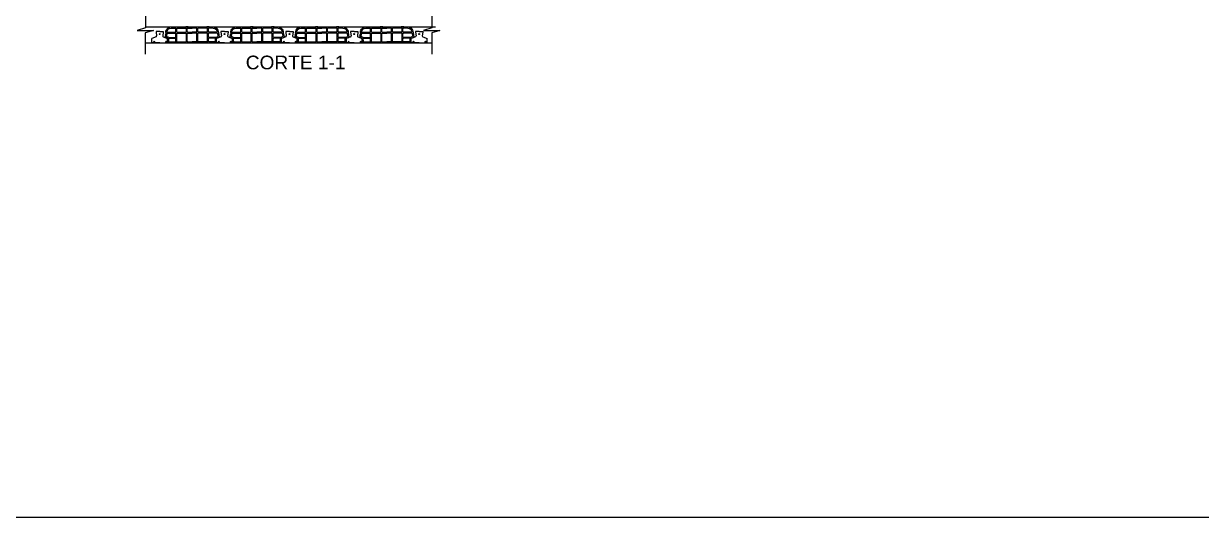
# Model space of a CAD drawing. Header units: metres. Extents: x 198 to 412, y -54 to 17.
# Drawn here: x 249.99 to 258.88, y -53.63 to -49.9 of the extents above; entities that cross this region are included whole.
import ezdxf

# ---------------------------------------------------------------- set-up
doc = ezdxf.new("R2010")
doc.units = ezdxf.units.M
doc.header["$LTSCALE"] = 10
for name, color, linetype in [('02', 2, 'Continuous'), ('1_MUROS', 6, 'Continuous'), ('A-MUROS', 6, 'Continuous'), ('A-TEXTOS', 2, 'Continuous'), ('Corte t', 2, 'Continuous'), ('Losa rap sapito', 251, 'Continuous'), ('piso', 1, 'Continuous'), ('TM-REVEST', 252, 'Continuous')]:
    doc.layers.add(name, color=color, linetype=linetype)
doc.styles.get("Standard").update_dxf_attribs({"font": 'arial.ttf'})

# ---------------------------------------------------------------- blocks, each defined once
blk = doc.blocks.new('VIGUETA NUEVA')
at = {"layer": '02'}
for p, q in [((852.3054, 1549.6661), (852.2767, 1549.6661)), ((852.2767, 1549.6661), (852.2767, 1549.6611)), ((852.2767, 1549.6611), (852.2809, 1549.6312)), ((852.3054, 1549.6661), (852.3342, 1549.6661)), ((852.3342, 1549.6611), (852.3299, 1549.6312)), ((852.3342, 1549.6661), (852.3342, 1549.6611)), ((852.2769, 1549.6243), (852.2429, 1549.6111)), ((852.2429, 1549.5811), (852.2429, 1549.6111)), ((852.2429, 1549.5811), (852.2479, 1549.5761)), ((852.3054, 1549.5761), (852.2479, 1549.5761)), ((852.3054, 1549.5761), (852.3629, 1549.5761)), ((852.3339, 1549.6243), (852.3679, 1549.6111)), ((852.3679, 1549.5811), (852.3629, 1549.5761)), ((852.3679, 1549.5811), (852.3679, 1549.6111))]:
    blk.add_line(p, q, dxfattribs=at)
for centre, start, end in [((852.2739, 1549.6307), 294.85326, 4.4381), ((852.3369, 1549.6307), 175.5619, 245.14674)]:
    blk.add_arc(centre, 0.00704, start, end, dxfattribs=at)
blk = doc.blocks.new('VIGUETA NUEVA1')
at = {"layer": 'piso'}
for centre in [(-0.0444, -0.0805), (0, -0.02), (0.0504, -0.0805)]:
    blk.add_circle(centre, 0.00324, dxfattribs=at)
at = {"layer": '1_MUROS'}
blk.add_blockref('VIGUETA NUEVA', (-852.3054, -1549.6661), dxfattribs=at)
blk = doc.blocks.new('Losa rap zapito')
at = {"layer": 'Losa rap sapito'}
for p, q in [((283.7711, -291.7719), (283.8051, -291.7719)), ((283.7813, -291.7641), (283.8003, -291.7641)), ((283.8012, -291.7632), (283.8205, -291.7632)), ((283.808, -291.8006), (283.808, -291.7747)), ((283.8147, -291.8006), (283.8147, -291.7747)), ((283.8176, -291.7719), (283.8844, -291.7719)), ((283.8215, -291.7641), (283.8806, -291.7641)), ((283.9008, -291.7632), (283.8815, -291.7632)), ((283.8873, -291.8006), (283.8873, -291.7747)), ((283.8941, -291.8006), (283.8941, -291.7747)), ((283.897, -291.7719), (283.9304, -291.7719)), ((283.9018, -291.7641), (283.9304, -291.7641)), ((283.959, -291.7641), (283.9304, -291.7641)), ((283.9638, -291.7719), (283.9304, -291.7719)), ((283.9599, -291.7632), (283.9792, -291.7632)), ((283.9667, -291.8006), (283.9667, -291.7747)), ((283.9734, -291.8006), (283.9734, -291.7747)), ((284.0431, -291.7719), (283.9763, -291.7719)), ((284.0393, -291.7641), (283.9802, -291.7641)), ((284.0595, -291.7632), (284.0402, -291.7632)), ((284.046, -291.8006), (284.046, -291.7747)), ((284.0527, -291.8006), (284.0527, -291.7747)), ((284.0896, -291.7719), (284.0556, -291.7719)), ((284.0795, -291.7641), (284.0605, -291.7641)), ((283.7282, -291.8243), (283.7262, -291.8386)), ((283.7459, -291.8484), (283.728, -291.8417)), ((283.732, -291.8042), (283.7293, -291.8235)), ((283.7394, -291.8124), (283.7357, -291.8329)), ((283.7534, -291.842), (283.7376, -291.836)), ((283.7422, -291.8103), (283.8051, -291.8103)), ((283.7437, -291.8035), (283.8051, -291.8035)), ((283.7466, -291.8799), (283.7459, -291.8484)), ((283.7534, -291.8103), (283.8051, -291.8103)), ((283.7534, -291.842), (283.8051, -291.842)), ((283.7542, -291.8721), (283.7536, -291.851)), ((283.7565, -291.8487), (283.8051, -291.8487)), ((283.7571, -291.8749), (283.8051, -291.8749)), ((283.808, -291.8391), (283.808, -291.8132)), ((283.808, -291.8721), (283.808, -291.8516)), ((283.8147, -291.8721), (283.8147, -291.8132)), ((283.8176, -291.8035), (283.8844, -291.8035)), ((283.8176, -291.8103), (283.8844, -291.8103)), ((283.8176, -291.8749), (283.8844, -291.8749)), ((283.8873, -291.8721), (283.8873, -291.8132)), ((283.8941, -291.8721), (283.8941, -291.8132)), ((283.897, -291.8035), (283.9304, -291.8035)), ((283.897, -291.8103), (283.9304, -291.8103)), ((283.897, -291.8749), (283.9304, -291.8749)), ((283.9638, -291.8035), (283.9304, -291.8035)), ((283.9638, -291.8103), (283.9304, -291.8103)), ((283.9638, -291.8749), (283.9304, -291.8749)), ((283.9667, -291.8721), (283.9667, -291.8132)), ((283.9734, -291.8721), (283.9734, -291.8132)), ((284.0431, -291.8035), (283.9763, -291.8035)), ((284.0431, -291.8103), (283.9763, -291.8103)), ((284.0431, -291.8749), (283.9763, -291.8749)), ((284.046, -291.8721), (284.046, -291.8132)), ((284.0527, -291.8391), (284.0527, -291.8132)), ((284.0527, -291.8721), (284.0527, -291.8516)), ((284.117, -291.8035), (284.0556, -291.8035)), ((284.1186, -291.8103), (284.0556, -291.8103)), ((284.1073, -291.8103), (284.0556, -291.8103)), ((284.1073, -291.842), (284.0556, -291.842)), ((284.1043, -291.8487), (284.0556, -291.8487)), ((284.1037, -291.8749), (284.0556, -291.8749)), ((284.1066, -291.8721), (284.1071, -291.851)), ((284.1073, -291.842), (284.1232, -291.836)), ((284.1141, -291.8799), (284.1149, -291.8484)), ((284.1149, -291.8484), (284.1327, -291.8417)), ((284.1214, -291.8124), (284.125, -291.8329)), ((284.1287, -291.8042), (284.1314, -291.8235)), ((284.1325, -291.8243), (284.1346, -291.8386)), ((283.7541, -291.8836), (283.7504, -291.8836)), ((283.7541, -291.8836), (283.7516, -291.8836)), ((283.7541, -291.8836), (283.7516, -291.8836)), ((283.7541, -291.8836), (283.7541, -291.8827)), ((283.7541, -291.8827), (283.7598, -291.8827)), ((283.7598, -291.8836), (283.7598, -291.8827)), ((283.7598, -291.8836), (283.7656, -291.8836)), ((283.7714, -291.8827), (283.7656, -291.8827)), ((283.7656, -291.8836), (283.7656, -291.8827)), ((283.7714, -291.8836), (283.7714, -291.8827)), ((283.7714, -291.8836), (283.7772, -291.8836)), ((283.7772, -291.8836), (283.7772, -291.8827)), ((283.783, -291.8827), (283.7772, -291.8827)), ((283.783, -291.8836), (283.783, -291.8827)), ((283.783, -291.8836), (283.7887, -291.8836)), ((283.7887, -291.8836), (283.7887, -291.8827)), ((283.7887, -291.8827), (283.7945, -291.8827)), ((283.7945, -291.8836), (283.7945, -291.8827)), ((283.8003, -291.8836), (283.7945, -291.8836)), ((283.8003, -291.8827), (283.8061, -291.8827)), ((283.8003, -291.8836), (283.8003, -291.8827)), ((283.8061, -291.8836), (283.8061, -291.8827)), ((283.8119, -291.8836), (283.8061, -291.8836)), ((283.8119, -291.8827), (283.8176, -291.8827)), ((283.8119, -291.8836), (283.8119, -291.8827)), ((283.8119, -291.8827), (283.8176, -291.8827)), ((283.8176, -291.8836), (283.8176, -291.8827)), ((283.8176, -291.8836), (283.8234, -291.8836)), ((283.8292, -291.8827), (283.8234, -291.8827)), ((283.8234, -291.8836), (283.8234, -291.8827)), ((283.8292, -291.8836), (283.8292, -291.8827)), ((283.8292, -291.8836), (283.835, -291.8836)), ((283.835, -291.8836), (283.835, -291.8827)), ((283.8408, -291.8827), (283.835, -291.8827)), ((283.8408, -291.8836), (283.8408, -291.8827)), ((283.8408, -291.8836), (283.8465, -291.8836)), ((283.8465, -291.8836), (283.8465, -291.8827)), ((283.8465, -291.8827), (283.8523, -291.8827)), ((283.8523, -291.8836), (283.8523, -291.8827)), ((283.8581, -291.8836), (283.8523, -291.8836)), ((283.8581, -291.8827), (283.8639, -291.8827)), ((283.8581, -291.8836), (283.8581, -291.8827)), ((283.8639, -291.8836), (283.8639, -291.8827)), ((283.8697, -291.8836), (283.8639, -291.8836)), ((283.8697, -291.8827), (283.8755, -291.8827)), ((283.8697, -291.8836), (283.8697, -291.8827)), ((283.8697, -291.8827), (283.8755, -291.8827)), ((283.8755, -291.8836), (283.8755, -291.8827)), ((283.8755, -291.8836), (283.8812, -291.8836)), ((283.887, -291.8827), (283.8812, -291.8827)), ((283.8812, -291.8836), (283.8812, -291.8827)), ((283.887, -291.8836), (283.887, -291.8827)), ((283.887, -291.8836), (283.8928, -291.8836)), ((283.8928, -291.8836), (283.8928, -291.8827)), ((283.8986, -291.8827), (283.8928, -291.8827)), ((283.8986, -291.8836), (283.8986, -291.8827)), ((283.8986, -291.8836), (283.9044, -291.8836)), ((283.9044, -291.8836), (283.9044, -291.8827)), ((283.9044, -291.8827), (283.9101, -291.8827)), ((283.9101, -291.8836), (283.9101, -291.8827)), ((283.9159, -291.8836), (283.9101, -291.8836)), ((283.9159, -291.8827), (283.9217, -291.8827)), ((283.9159, -291.8836), (283.9159, -291.8827)), ((283.9217, -291.8836), (283.9217, -291.8827)), ((283.9275, -291.8836), (283.9217, -291.8836)), ((283.9275, -291.8836), (283.9275, -291.8827)), ((283.9275, -291.8827), (283.9304, -291.8827)), ((283.9333, -291.8827), (283.9304, -291.8827)), ((283.9333, -291.8836), (283.9333, -291.8827)), ((283.9333, -291.8836), (283.939, -291.8836)), ((283.9448, -291.8827), (283.939, -291.8827)), ((283.939, -291.8836), (283.939, -291.8827)), ((283.9448, -291.8836), (283.9448, -291.8827)), ((283.9448, -291.8836), (283.9506, -291.8836)), ((283.9506, -291.8836), (283.9506, -291.8827)), ((283.9564, -291.8827), (283.9506, -291.8827)), ((283.9564, -291.8836), (283.9564, -291.8827)), ((283.9622, -291.8836), (283.9564, -291.8836)), ((283.9622, -291.8836), (283.9622, -291.8827)), ((283.9622, -291.8827), (283.9679, -291.8827)), ((283.9679, -291.8836), (283.9679, -291.8827)), ((283.9737, -291.8836), (283.9679, -291.8836)), ((283.9737, -291.8827), (283.9795, -291.8827)), ((283.9737, -291.8836), (283.9737, -291.8827)), ((283.9795, -291.8836), (283.9795, -291.8827)), ((283.9853, -291.8836), (283.9795, -291.8836)), ((283.9911, -291.8827), (283.9853, -291.8827)), ((283.9853, -291.8836), (283.9853, -291.8827)), ((283.9911, -291.8827), (283.9853, -291.8827)), ((283.9911, -291.8836), (283.9911, -291.8827)), ((283.9911, -291.8836), (283.9968, -291.8836)), ((284.0026, -291.8827), (283.9968, -291.8827)), ((283.9968, -291.8836), (283.9968, -291.8827)), ((284.0026, -291.8836), (284.0026, -291.8827)), ((284.0026, -291.8836), (284.0084, -291.8836)), ((284.0084, -291.8836), (284.0084, -291.8827)), ((284.0142, -291.8827), (284.0084, -291.8827)), ((284.0142, -291.8836), (284.0142, -291.8827)), ((284.02, -291.8836), (284.0142, -291.8836)), ((284.02, -291.8836), (284.02, -291.8827)), ((284.02, -291.8827), (284.0258, -291.8827)), ((284.0258, -291.8836), (284.0258, -291.8827)), ((284.0315, -291.8836), (284.0258, -291.8836)), ((284.0315, -291.8827), (284.0373, -291.8827)), ((284.0315, -291.8836), (284.0315, -291.8827)), ((284.0373, -291.8836), (284.0373, -291.8827)), ((284.0431, -291.8836), (284.0373, -291.8836)), ((284.0489, -291.8827), (284.0431, -291.8827)), ((284.0431, -291.8836), (284.0431, -291.8827)), ((284.0489, -291.8827), (284.0431, -291.8827)), ((284.0489, -291.8836), (284.0489, -291.8827)), ((284.0489, -291.8836), (284.0547, -291.8836)), ((284.0604, -291.8827), (284.0547, -291.8827)), ((284.0547, -291.8836), (284.0547, -291.8827)), ((284.0604, -291.8836), (284.0604, -291.8827)), ((284.0604, -291.8836), (284.0662, -291.8836)), ((284.0662, -291.8836), (284.0662, -291.8827)), ((284.072, -291.8827), (284.0662, -291.8827)), ((284.072, -291.8836), (284.072, -291.8827)), ((284.0778, -291.8836), (284.072, -291.8836)), ((284.0778, -291.8836), (284.0778, -291.8827)), ((284.0778, -291.8827), (284.0836, -291.8827)), ((284.0836, -291.8836), (284.0836, -291.8827)), ((284.0893, -291.8836), (284.0836, -291.8836)), ((284.0893, -291.8827), (284.0951, -291.8827)), ((284.0893, -291.8836), (284.0893, -291.8827)), ((284.0951, -291.8836), (284.0951, -291.8827)), ((284.1009, -291.8836), (284.0951, -291.8836)), ((284.1009, -291.8836), (284.1009, -291.8827)), ((284.1067, -291.8827), (284.1009, -291.8827)), ((284.1067, -291.8836), (284.1067, -291.8827)), ((284.1067, -291.8836), (284.1092, -291.8836)), ((284.1067, -291.8836), (284.1092, -291.8836)), ((284.1067, -291.8836), (284.1103, -291.8836))]:
    blk.add_line(p, q, dxfattribs=at)
for centre, radius, start, end in [((283.7724, -291.8035), 0.0404, 77.29711, 181.01352), ((283.7724, -291.8035), 0.0317, 92.25899, 174.7894), ((283.8012, -291.7641), 0.000963, 90, 180), ((283.8051, -291.7747), 0.00289, 0, 90), ((283.8176, -291.7747), 0.00289, 90, 180), ((283.8205, -291.7641), 0.000963, 0, 90), ((283.8815, -291.7641), 0.000963, 90, 180), ((283.8844, -291.7747), 0.00289, 0, 90), ((283.897, -291.7747), 0.00289, 90, 180), ((283.9008, -291.7641), 0.000963, 0, 90), ((283.9599, -291.7641), 0.000963, 90, 180), ((283.9638, -291.7747), 0.00289, 0, 90), ((283.9763, -291.7747), 0.00289, 90, 180), ((283.9792, -291.7641), 0.000963, 0, 90), ((284.0402, -291.7641), 0.000963, 90, 180), ((284.0431, -291.7747), 0.00289, 0, 90), ((284.0556, -291.7747), 0.00289, 90, 180), ((284.0595, -291.7641), 0.000963, 0, 90), ((284.0883, -291.8035), 0.0404, 358.98648, 102.70289), ((284.0883, -291.8035), 0.0317, 5.2106, 87.74101), ((283.729, -291.839), 0.00289, 171.8699, 249.44395), ((283.7292, -291.8244), 0.000963, 81.8699, 171.8699), ((283.7386, -291.8333), 0.00289, 171.8699, 249.44395), ((283.7422, -291.8132), 0.00289, 90, 165.25928), ((283.7437, -291.8006), 0.00289, 180.23159, 270), ((283.7565, -291.8516), 0.00289, 90, 168.59471), ((283.7571, -291.8721), 0.00289, 180, 271.41002), ((283.8051, -291.8006), 0.00289, 270, 0), ((283.8051, -291.8132), 0.00289, 0, 90), ((283.8051, -291.8391), 0.00289, 270, 0), ((283.8051, -291.8516), 0.00289, 0, 90), ((283.8051, -291.8721), 0.00289, 270, 0), ((283.8176, -291.8006), 0.00289, 180, 270), ((283.8176, -291.8132), 0.00289, 90, 180), ((283.8176, -291.8721), 0.00289, 180, 270), ((283.8844, -291.8006), 0.00289, 270, 0), ((283.8844, -291.8132), 0.00289, 0, 90), ((283.8844, -291.8721), 0.00289, 270, 0), ((283.897, -291.8006), 0.00289, 180, 270), ((283.897, -291.8132), 0.00289, 90, 180), ((283.897, -291.8721), 0.00289, 180, 270), ((283.9638, -291.8006), 0.00289, 270, 0), ((283.9638, -291.8132), 0.00289, 0, 90), ((283.9638, -291.8721), 0.00289, 270, 0), ((283.9763, -291.8006), 0.00289, 180, 270), ((283.9763, -291.8132), 0.00289, 90, 180), ((283.9763, -291.8721), 0.00289, 180, 270), ((284.0431, -291.8006), 0.00289, 270, 0), ((284.0431, -291.8132), 0.00289, 0, 90), ((284.0431, -291.8721), 0.00289, 270, 0), ((284.0556, -291.8006), 0.00289, 180, 270), ((284.0556, -291.8132), 0.00289, 90, 180), ((284.0556, -291.8391), 0.00289, 180, 270), ((284.0556, -291.8516), 0.00289, 90, 180), ((284.0556, -291.8721), 0.00289, 180, 270), ((284.1037, -291.8721), 0.00289, 268.58998, 0), ((284.1043, -291.8516), 0.00289, 11.40529, 90), ((284.117, -291.8006), 0.00289, 270, 359.76841), ((284.1186, -291.8132), 0.00289, 14.74072, 90), ((284.1222, -291.8333), 0.00289, 290.55605, 8.1301), ((284.1316, -291.8244), 0.000963, 8.1301, 98.1301), ((284.1317, -291.839), 0.00289, 290.55605, 8.1301), ((283.7505, -291.8797), 0.0039, 182.47992, 268.12475), ((284.1102, -291.8797), 0.0039, 271.87525, 357.52008)]:
    blk.add_arc(centre, radius, start, end, dxfattribs=at)

msp = doc.modelspace()

# ---------------------------------------------------------------- linework, layer by layer
at = {"color": 5}
msp.add_line((250.9068, -50.0467), (253.0686, -50.0467), dxfattribs=at)
at = {"layer": '02'}
msp.add_line((253.0973, -49.9272), (250.9073, -49.9272), dxfattribs=at)
at = {"layer": '02', "color": 3, "elevation": 0}
for points in [[(250.9073, -49.7725), (250.9073, -49.9318), (250.8448, -49.9526), (250.9681, -49.9526), (250.9068, -49.9712), (250.9068, -50.1322)], [(253.0691, -49.7725), (253.0691, -49.9318), (253.0066, -49.9526), (253.1299, -49.9526), (253.0686, -49.9712), (253.0686, -50.1322)]]:
    msp.add_lwpolyline(points, dxfattribs=at)
at = {"layer": 'TM-REVEST'}
msp.add_lwpolyline([(244.139, 17.3626), (287.8565, 17.3626), (287.8565, -53.6254), (244.139, -53.6254)], close=True, dxfattribs=at)

# ---------------------------------------------------------------- block references
at = {"layer": 'A-MUROS', "xscale": -1}
for p in [(535.1908, 241.8369), (535.6802, 241.8369), (536.1696, 241.8369), (536.6591, 241.8369)]:
    msp.add_blockref('Losa rap zapito', p, dxfattribs=at)
at = {"layer": 'Corte t', "xscale": 0.9559179682510148, "yscale": 0.9559179682510148, "zscale": 0.9559179682510148}
for p in [(251.0155, -49.9606), (251.505, -49.9606), (251.9944, -49.9606), (252.4838, -49.9606), (252.9733, -49.9606)]:
    msp.add_blockref('VIGUETA NUEVA1', p, dxfattribs=at)

# ---------------------------------------------------------------- texts
at = {"layer": 'A-TEXTOS', "insert": (251.6649, -50.1424, 0), "char_height": 0.10318, "width": 0.777043, "attachment_point": 1}
msp.add_mtext('CORTE 1-1', dxfattribs=at)

doc.saveas('drawing.dxf')
